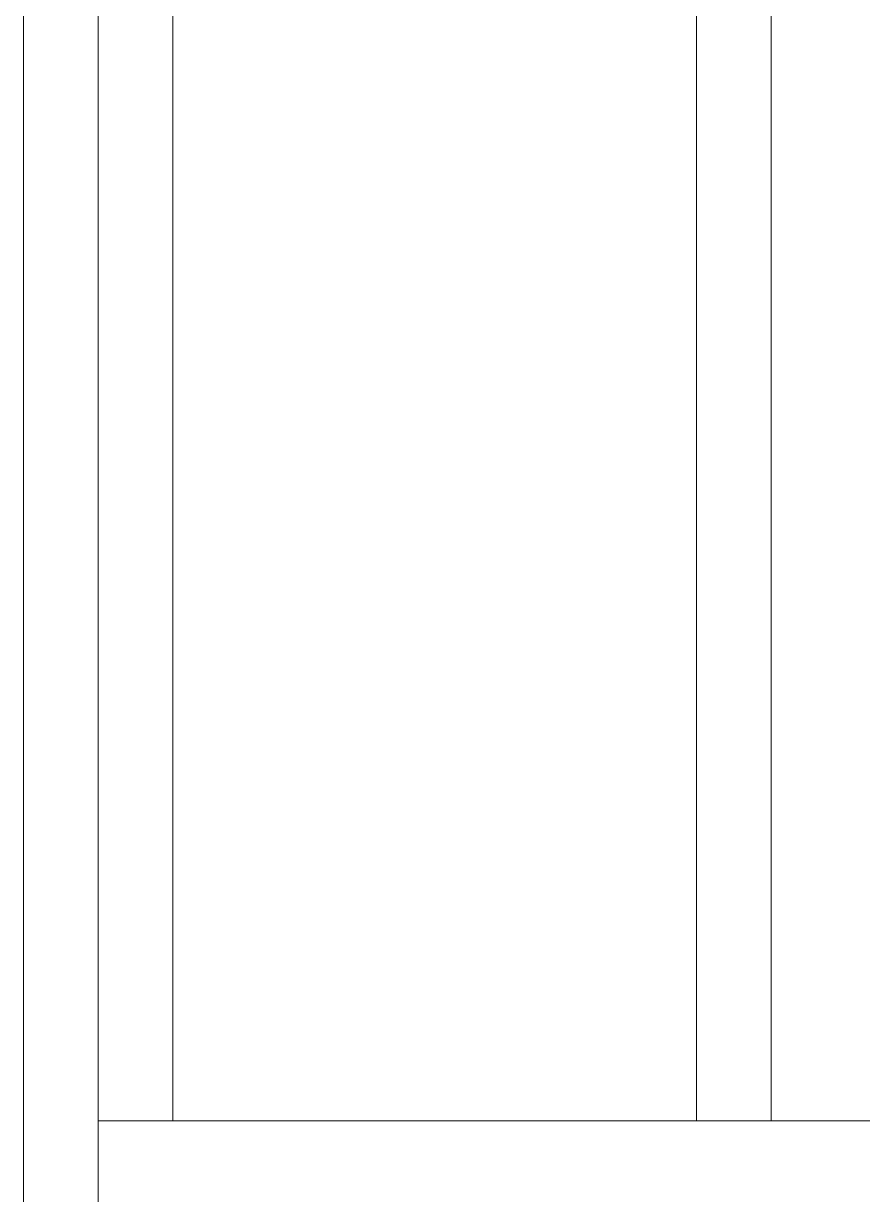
# Model space of a CAD drawing. Header units: millimetres. Extents: x 56222 to 3066687, y -650199 to -121287.
# Drawn here: x 137788.18 to 137799.4, y -183405.16 to -183389.49 of the extents above; entities that cross this region are included whole.
import ezdxf

# ---------------------------------------------------------------- set-up
doc = ezdxf.new("R2010")
doc.units = ezdxf.units.MM
doc.header["$MEASUREMENT"] = 0
doc.layers.add('FURNITURE', color=32, linetype='Continuous', lineweight=9)

msp = doc.modelspace()

# ---------------------------------------------------------------- linework, layer by layer
at = {"layer": 'FURNITURE', "lineweight": 0}
for p, q in [((137790.177, -183363.178), (137790.177, -183404.177)), ((137797.178, -183363.178), (137797.178, -183404.177)), ((137798.178, -183363.178), (137798.178, -183404.177)), ((137789.177, -183404.177), (137823.178, -183404.177))]:
    msp.add_line(p, q, dxfattribs=at)
for points in [[(137788.177, -183310.648), (137824.178, -183310.648), (137824.178, -183431.648), (137788.177, -183431.648)], [(137789.177, -183335.178), (137823.178, -183335.178), (137823.178, -183430.648), (137789.177, -183430.648)]]:
    msp.add_lwpolyline(points, close=True, dxfattribs=at)

doc.saveas('drawing.dxf')
